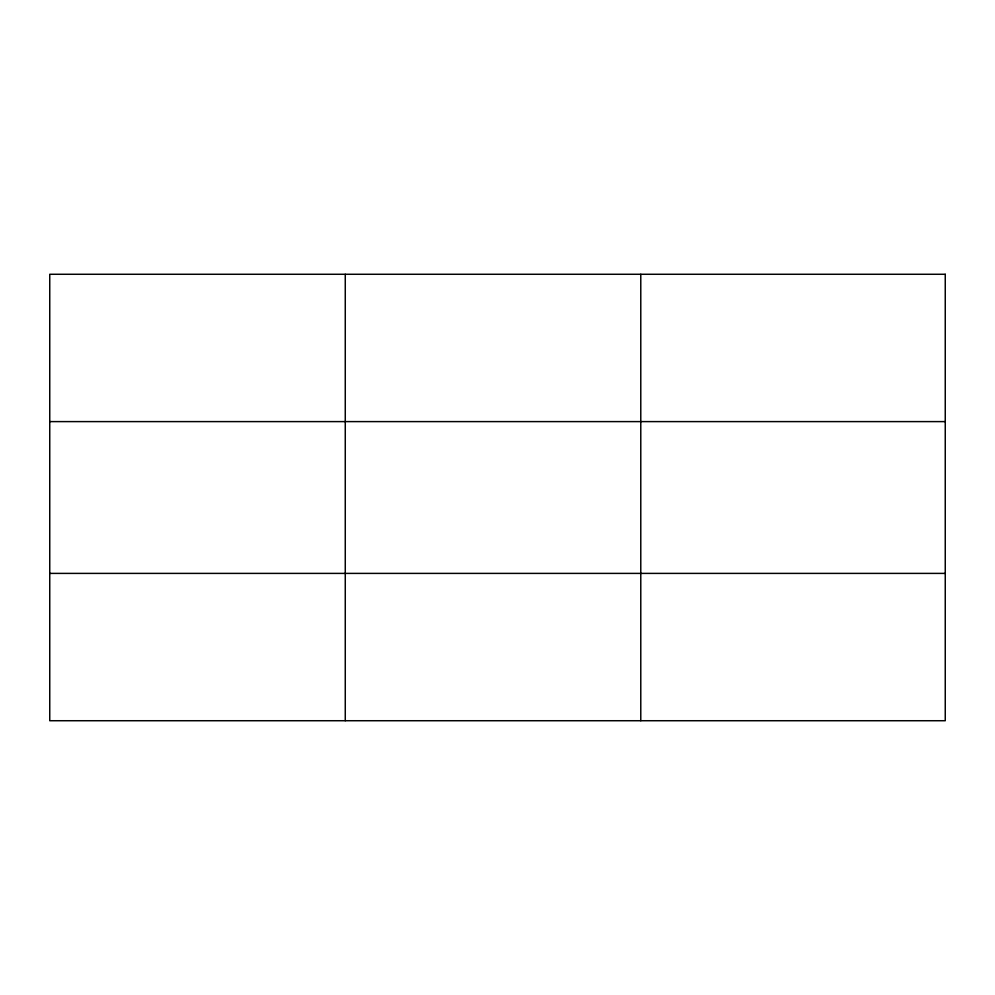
<?xml version="1.0" encoding="UTF-8"?>
<svg xmlns="http://www.w3.org/2000/svg" width="995" height="995" viewBox="0 0 995 995"><rect width="100%" height="100%" fill="white"/><g stroke="black" fill="none" stroke-linecap="round" stroke-linejoin="round"><path stroke-width="1.49" d="M345.265 274.272L345.265 720.728M640.78 274.272L640.78 720.728M49.75 421.606L945.25 421.606M49.75 573.394L945.25 573.394M945.25 274.272L945.25 720.728L49.75 720.728L49.75 274.272L945.25 274.272"/></g></svg>
